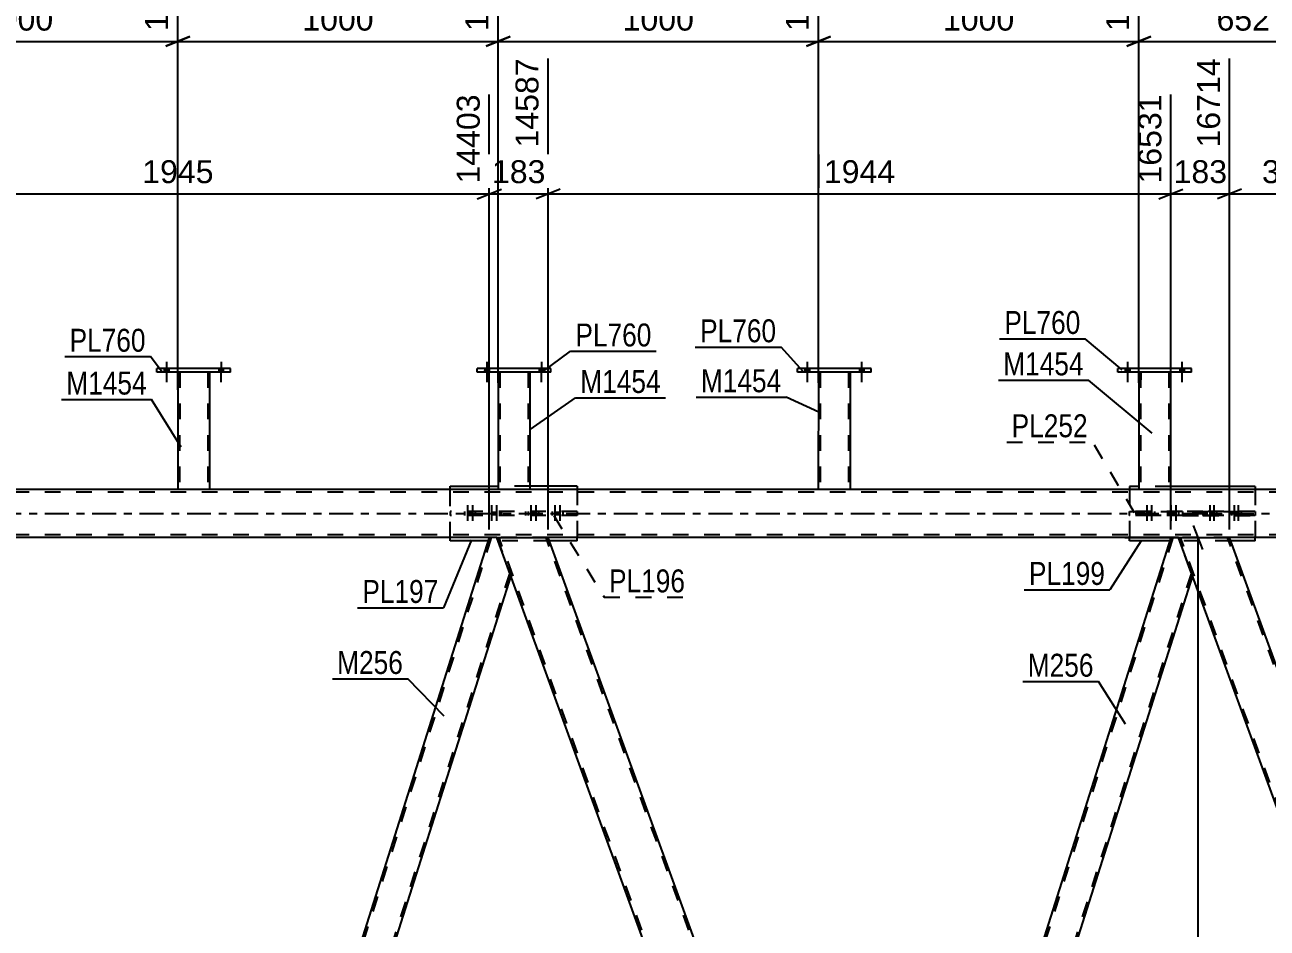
# Model space of a CAD drawing. Header units: millimetres. Extents: x -54 to 787, y -402 to 192.
# Drawn here: x 514.9 to 670, y -51.8 to 61 of the extents above; entities that cross this region are included whole.
import ezdxf

# ---------------------------------------------------------------- set-up
doc = ezdxf.new("R2010")
doc.units = ezdxf.units.MM
doc.linetypes.add('DXK_LINE_DOT2', pattern=[3.9198, 1.9599, -1.9599])
doc.linetypes.add('DXK_LINE_DOT3', pattern=[5.9187, 2.979, -0.9799, 0.9799, -0.9799])
doc.styles.add('Arial', font='ARIAL.TTF', dxfattribs={"height": 0.2})
doc.styles.add('Arial Narrow', font='ARIALN.TTF', dxfattribs={"height": 0.2})

# ---------------------------------------------------------------- blocks, each defined once
blk = doc.blocks.new('Part-122573057-3105 - 2998')
at = {"color": 2, "linetype": 'Continuous'}
for p, q in [((676.08, 3), (32.07, 3)), ((573.85, -3), (495.1, -3)), ((658.95, -3), (580.24, -3)), ((676.08, -3), (665.34, -3))]:
    blk.add_line(p, q, dxfattribs=at)
at = {"color": 7, "linetype": 'DXK_LINE_DOT2'}
for p, q in [((680.08, 2.68), (32.07, 2.68)), ((680.08, -2.68), (32.07, -2.68)), ((580.24, -3), (573.85, -3)), ((665.34, -3), (658.95, -3))]:
    blk.add_line(p, q, dxfattribs=at)
at = {"color": 7, "linetype": 'DXK_LINE_DOT3'}
blk.add_line((32.07, 0), (690.08, 0), dxfattribs=at)
blk = doc.blocks.new('Part-122573057-3594 - 2998')
at = {"color": 2, "linetype": 'Continuous'}
for p, q in [((651.39, 17.64), (651.39, 18.12)), ((660.59, 18.12), (651.39, 18.12)), ((660.59, 17.64), (651.39, 17.64)), ((660.59, 17.64), (660.59, 18.12))]:
    blk.add_line(p, q, dxfattribs=at)
blk = doc.blocks.new('Part-122573057-3213 - 2998')
at = {"color": 2, "linetype": 'Continuous'}
for p, q in [((534, 17.64), (533.99, 3)), ((537.99, 3), (538, 17.64))]:
    blk.add_line(p, q, dxfattribs=at)
at = {"color": 7, "linetype": 'DXK_LINE_DOT2'}
for p, q in [((538, 17.64), (534, 17.64)), ((534.24, 17.64), (534.23, 3)), ((537.76, 17.64), (537.75, 3)), ((537.99, 3), (533.99, 3)), ((537.99, 3), (537.99, 3)), ((537.99, 3), (537.99, 3))]:
    blk.add_line(p, q, dxfattribs=at)
blk = doc.blocks.new('Part-122573057-3233 - 2998')
at = {"color": 2, "linetype": 'Continuous'}
for p, q in [((652.83, 3.39), (652.83, 3)), ((653.99, 3.39), (652.83, 3.39)), ((668.54, 3.39), (657.99, 3.39)), ((668.54, 3.39), (668.54, 3)), ((652.83, -3.41), (652.83, -3)), ((668.54, -3.41), (668.54, -3)), ((657.88, -3.41), (652.83, -3.41)), ((668.54, -3.41), (665.49, -3.41))]:
    blk.add_line(p, q, dxfattribs=at)
at = {"color": 7, "linetype": 'DXK_LINE_DOT2'}
for p, q in [((657.99, 3.39), (653.99, 3.39)), ((652.83, 3), (652.83, -3)), ((668.54, 3), (668.54, -3)), ((665.49, -3.41), (657.88, -3.41))]:
    blk.add_line(p, q, dxfattribs=at)
blk = doc.blocks.new('Part-122573057-3247 - 2998')
at = {"color": 7, "linetype": 'DXK_LINE_DOT2'}
for p, q in [((583.87, 0.24), (568.01, 0.24)), ((568.01, 0.24), (568.01, -0.24)), ((574.42, 0.24), (574.42, -0.24)), ((577.46, -0.24), (577.46, 0.24)), ((583.87, 0.24), (583.87, -0.24)), ((583.87, -0.24), (568.01, -0.24))]:
    blk.add_line(p, q, dxfattribs=at)
blk = doc.blocks.new('Part-122573057-3252 - 2998')
at = {"color": 2, "linetype": 'Continuous'}
for p, q in [((568.01, 3), (568.01, 3.4)), ((568.01, 3.4), (573.99, 3.4)), ((583.87, 3.4), (577.99, 3.4)), ((583.87, 3.4), (583.87, 3)), ((568.01, -3.4), (568.01, -3)), ((583.87, -3.4), (583.87, -3)), ((572.77, -3.4), (568.01, -3.4)), ((583.87, -3.4), (580.38, -3.4))]:
    blk.add_line(p, q, dxfattribs=at)
at = {"color": 7, "linetype": 'DXK_LINE_DOT2'}
for p, q in [((577.99, 3.4), (573.99, 3.4)), ((568.01, -3), (568.01, 3)), ((583.87, 3), (583.87, -3)), ((580.38, -3.4), (572.77, -3.4))]:
    blk.add_line(p, q, dxfattribs=at)
blk = doc.blocks.new('Part-122573057-3257 - 2998')
at = {"color": 7, "linetype": 'DXK_LINE_DOT2'}
for p, q in [((652.83, 0.23), (668.54, 0.23)), ((659.47, 0.23), (652.83, 0.23)), ((652.83, 0.23), (652.83, 0.23)), ((652.83, -0.25), (652.83, 0.23)), ((662.01, 0.23), (659.47, 0.23)), ((659.47, 0.23), (659.47, -0.25)), ((668.54, 0.23), (662.01, 0.23)), ((662.01, 0.23), (662.01, -0.25)), ((668.54, 0.23), (668.54, 0.23)), ((668.54, 0.23), (668.54, -0.25)), ((668.54, -0.25), (652.83, -0.25)), ((659.47, -0.25), (652.83, -0.25)), ((659.47, -0.25), (662.01, -0.25)), ((662.01, -0.25), (668.54, -0.25))]:
    blk.add_line(p, q, dxfattribs=at)
blk = doc.blocks.new('Bolt-122573057-3622 - 2998')
at = {"color": 1, "linetype": 'DXK_LINE_DOT2'}
for p, q in [((662.49, 0.23), (662.49, -0.25)), ((662.85, 1.03), (662.85, -1.97)), ((662.99, 0.23), (662.99, -0.25)), ((663.21, 0.23), (663.21, -0.25)), ((663.35, 1.03), (663.35, -1.97)), ((663.71, 0.23), (663.71, -0.25)), ((665.56, 0.23), (665.56, -0.25)), ((665.92, 1.03), (665.92, -1.97)), ((666.06, 0.23), (666.06, -0.25)), ((666.28, 0.23), (666.28, -0.25)), ((666.42, 1.03), (666.42, -1.97)), ((666.78, 0.23), (666.78, -0.25))]:
    blk.add_line(p, q, dxfattribs=at)
blk = doc.blocks.new('Part-122573057-3402 - 2998')
at = {"color": 2, "linetype": 'Continuous'}
for p, q in [((532.03, -122), (488.72, -3)), ((488.72, -3), (495.1, -3)), ((538.42, -122), (495.1, -3)), ((538.38, -122), (532.03, -122)), ((538.42, -122), (538.38, -122))]:
    blk.add_line(p, q, dxfattribs=at)
at = {"color": 7, "linetype": 'DXK_LINE_DOT2'}
for p, q in [((532.29, -122), (488.97, -3)), ((538.16, -122), (494.85, -3))]:
    blk.add_line(p, q, dxfattribs=at)
blk = doc.blocks.new('Part-122573057-3599 - 2998')
at = {"color": 2, "linetype": 'Continuous'}
for p, q in [((653.99, 17.64), (653.98, 3)), ((657.98, 3), (657.99, 17.64))]:
    blk.add_line(p, q, dxfattribs=at)
at = {"color": 7, "linetype": 'DXK_LINE_DOT2'}
for p, q in [((657.99, 17.64), (653.99, 17.64)), ((654.23, 17.64), (654.22, 3)), ((657.75, 17.64), (657.74, 3)), ((657.98, 3), (653.98, 3)), ((657.98, 3), (657.98, 3)), ((657.98, 3), (657.98, 3))]:
    blk.add_line(p, q, dxfattribs=at)
blk = doc.blocks.new('Part-122573057-3492 - 2998')
at = {"color": 2, "linetype": 'Continuous'}
for p, q in [((658.01, -3), (621.81, -117.23)), ((660.69, -7.77), (660.42, -7.03)), ((660.69, -7.77), (624.5, -122))]:
    blk.add_line(p, q, dxfattribs=at)
at = {"color": 7, "linetype": 'DXK_LINE_DOT2'}
for p, q in [((658.26, -3), (621.95, -117.6)), ((658.95, -3), (658.01, -3)), ((660.42, -7.03), (658.95, -3)), ((660.56, -7.4), (624.25, -122)), ((623.55, -122), (621.81, -117.23)), ((624.5, -122), (623.55, -122))]:
    blk.add_line(p, q, dxfattribs=at)
blk = doc.blocks.new('Part-122573057-3497 - 2998')
at = {"color": 2, "linetype": 'Continuous'}
for p, q in [((572.9, -3), (536.68, -117.23)), ((575.59, -7.77), (539.36, -122))]:
    blk.add_line(p, q, dxfattribs=at)
at = {"color": 7, "linetype": 'DXK_LINE_DOT2'}
for p, q in [((573.15, -3), (536.81, -117.6)), ((573.85, -3), (572.9, -3)), ((573.85, -3), (575.59, -7.77)), ((575.45, -7.4), (539.11, -122)), ((538.42, -122), (536.68, -117.23)), ((539.36, -122), (538.42, -122))]:
    blk.add_line(p, q, dxfattribs=at)
blk = doc.blocks.new('Bolt-122573057-3619 - 2998')
at = {"linetype": 'Continuous'}
for points in [[(532.32, 17.64), (532.88, 17.64), (532.88, 18.12), (532.32, 18.12)], [(532.32, 17.64), (532.88, 17.64), (532.88, 18.12), (532.32, 18.12)], [(539.12, 17.64), (539.68, 17.64), (539.68, 18.12), (539.12, 18.12)], [(539.12, 17.64), (539.68, 17.64), (539.68, 18.12), (539.12, 18.12)]]:
    blk.add_hatch(color=1, dxfattribs=at).paths.add_polyline_path(points)
at = {"color": 1, "linetype": 'Continuous'}
for p, q in [((532.6, 18.92), (532.59, 16.4)), ((532.6, 18.92), (532.59, 16.4)), ((539.4, 18.92), (539.39, 16.4)), ((539.4, 18.92), (539.39, 16.4)), ((532.32, 18.12), (532.32, 17.64)), ((532.32, 18.12), (532.32, 17.64)), ((532.88, 18.12), (532.88, 17.64)), ((532.88, 18.12), (532.88, 17.64)), ((539.12, 18.12), (539.12, 17.64)), ((539.12, 18.12), (539.12, 17.64)), ((539.68, 18.12), (539.68, 17.64)), ((539.68, 18.12), (539.68, 17.64))]:
    blk.add_line(p, q, dxfattribs=at)
blk = doc.blocks.new('Part-122573057-3655 - 2998')
at = {"color": 2, "linetype": 'Continuous'}
for p, q in [((573.99, 17.64), (573.99, 3)), ((577.99, 3), (577.99, 17.64))]:
    blk.add_line(p, q, dxfattribs=at)
at = {"color": 7, "linetype": 'DXK_LINE_DOT2'}
for p, q in [((577.99, 17.64), (573.99, 17.64)), ((574.23, 17.64), (574.23, 3)), ((577.75, 17.64), (577.75, 3)), ((577.99, 3), (573.99, 3)), ((577.99, 3), (577.99, 3)), ((577.99, 3), (577.99, 3))]:
    blk.add_line(p, q, dxfattribs=at)
blk = doc.blocks.new('Part-122573057-3527 - 2998')
at = {"color": 2, "linetype": 'Continuous'}
for p, q in [((702.3, -122), (658.95, -3)), ((658.95, -3), (665.34, -3)), ((708.68, -122), (665.34, -3)), ((708.64, -122), (702.3, -122)), ((708.68, -122), (708.64, -122))]:
    blk.add_line(p, q, dxfattribs=at)
at = {"color": 7, "linetype": 'DXK_LINE_DOT2'}
for p, q in [((702.55, -122), (659.21, -3)), ((708.43, -122), (665.08, -3))]:
    blk.add_line(p, q, dxfattribs=at)
blk = doc.blocks.new('Part-122573057-3552 - 2998')
at = {"color": 2, "linetype": 'Continuous'}
for p, q in [((617.16, -122), (573.85, -3)), ((573.85, -3), (580.24, -3)), ((623.55, -122), (580.24, -3)), ((623.51, -122), (617.16, -122)), ((623.55, -122), (623.51, -122))]:
    blk.add_line(p, q, dxfattribs=at)
at = {"color": 7, "linetype": 'DXK_LINE_DOT2'}
for p, q in [((617.42, -122), (574.11, -3)), ((623.29, -122), (579.98, -3))]:
    blk.add_line(p, q, dxfattribs=at)
blk = doc.blocks.new('Bolt-122573057-3584 - 2998')
at = {"color": 1, "linetype": 'DXK_LINE_DOT2'}
for p, q in [((569.82, 0.24), (569.82, -0.24)), ((570.18, 1.04), (570.18, -1.96)), ((570.42, 0.24), (570.42, -0.24)), ((570.54, 0.24), (570.54, -0.24)), ((570.78, 1.04), (570.78, -1.96)), ((571.14, 0.24), (571.14, -0.24)), ((572.83, 0.24), (572.83, -0.24)), ((573.19, 1.04), (573.19, -1.96)), ((573.44, 0.24), (573.44, -0.24)), ((573.55, 0.24), (573.55, -0.24)), ((573.8, 1.04), (573.8, -1.96)), ((574.16, 0.24), (574.16, -0.24))]:
    blk.add_line(p, q, dxfattribs=at)
blk = doc.blocks.new('Bolt-122573057-3585 - 2998')
at = {"linetype": 'Continuous'}
for points in [[(572.31, 17.64), (572.87, 17.64), (572.88, 18.12), (572.32, 18.12)], [(572.31, 17.64), (572.87, 17.64), (572.88, 18.12), (572.32, 18.12)], [(579.11, 17.64), (579.67, 17.64), (579.68, 18.12), (579.12, 18.12)], [(579.11, 17.64), (579.67, 17.64), (579.68, 18.12), (579.12, 18.12)]]:
    blk.add_hatch(color=1, dxfattribs=at).paths.add_polyline_path(points)
at = {"color": 1, "linetype": 'Continuous'}
for p, q in [((572.6, 18.92), (572.59, 16.4)), ((572.6, 18.92), (572.59, 16.4)), ((579.4, 18.92), (579.39, 16.4)), ((579.4, 18.92), (579.39, 16.4)), ((572.32, 18.12), (572.31, 17.64)), ((572.32, 18.12), (572.31, 17.64)), ((572.88, 18.12), (572.87, 17.64)), ((572.88, 18.12), (572.87, 17.64)), ((579.12, 18.12), (579.11, 17.64)), ((579.12, 18.12), (579.11, 17.64)), ((579.68, 18.12), (579.67, 17.64)), ((579.68, 18.12), (579.67, 17.64))]:
    blk.add_line(p, q, dxfattribs=at)
blk = doc.blocks.new('Bolt-122573057-3586 - 2998')
at = {"color": 1, "linetype": 'DXK_LINE_DOT2'}
for p, q in [((577.73, 0.24), (577.73, -0.24)), ((578.09, 1.04), (578.09, -1.96)), ((578.33, 0.24), (578.33, -0.24)), ((578.45, 0.24), (578.45, -0.24)), ((578.69, 1.04), (578.69, -1.96)), ((579.05, 0.24), (579.05, -0.24)), ((580.74, 0.24), (580.74, -0.24)), ((581.1, 1.04), (581.1, -1.96)), ((581.34, 0.24), (581.34, -0.24)), ((581.46, 0.24), (581.46, -0.24)), ((581.7, 1.04), (581.7, -1.96)), ((582.06, 0.24), (582.06, -0.24))]:
    blk.add_line(p, q, dxfattribs=at)
blk = doc.blocks.new('Bolt-122573057-3587 - 2998')
at = {"linetype": 'Continuous'}
for points in [[(612.31, 17.64), (612.87, 17.64), (612.87, 18.12), (612.31, 18.12)], [(612.31, 17.64), (612.87, 17.64), (612.87, 18.12), (612.31, 18.12)], [(619.11, 17.64), (619.67, 17.64), (619.67, 18.12), (619.11, 18.12)], [(619.11, 17.64), (619.67, 17.64), (619.67, 18.12), (619.11, 18.12)]]:
    blk.add_hatch(color=1, dxfattribs=at).paths.add_polyline_path(points)
at = {"color": 1, "linetype": 'Continuous'}
for p, q in [((612.59, 18.92), (612.59, 16.4)), ((612.59, 18.92), (612.59, 16.4)), ((619.39, 18.92), (619.39, 16.4)), ((619.39, 18.92), (619.39, 16.4)), ((612.31, 18.12), (612.31, 17.64)), ((612.31, 18.12), (612.31, 17.64)), ((612.87, 18.12), (612.87, 17.64)), ((612.87, 18.12), (612.87, 17.64)), ((619.11, 18.12), (619.11, 17.64)), ((619.11, 18.12), (619.11, 17.64)), ((619.67, 18.12), (619.67, 17.64)), ((619.67, 18.12), (619.67, 17.64))]:
    blk.add_line(p, q, dxfattribs=at)
blk = doc.blocks.new('Bolt-122573057-3589 - 2998')
at = {"linetype": 'Continuous'}
for points in [[(652.31, 17.64), (652.87, 17.64), (652.87, 18.12), (652.31, 18.12)], [(652.31, 17.64), (652.87, 17.64), (652.87, 18.12), (652.31, 18.12)], [(659.11, 17.64), (659.67, 17.64), (659.67, 18.12), (659.11, 18.12)], [(659.11, 17.64), (659.67, 17.64), (659.67, 18.12), (659.11, 18.12)]]:
    blk.add_hatch(color=1, dxfattribs=at).paths.add_polyline_path(points)
at = {"color": 1, "linetype": 'Continuous'}
for p, q in [((652.59, 18.92), (652.59, 16.4)), ((652.59, 18.92), (652.59, 16.4)), ((659.39, 18.92), (659.39, 16.4)), ((659.39, 18.92), (659.39, 16.4)), ((652.31, 18.12), (652.31, 17.64)), ((652.31, 18.12), (652.31, 17.64)), ((652.87, 18.12), (652.87, 17.64)), ((652.87, 18.12), (652.87, 17.64)), ((659.11, 18.12), (659.11, 17.64)), ((659.11, 18.12), (659.11, 17.64)), ((659.67, 18.12), (659.67, 17.64)), ((659.67, 18.12), (659.67, 17.64))]:
    blk.add_line(p, q, dxfattribs=at)
blk = doc.blocks.new('Part-122573057-3604 - 2998')
at = {"color": 2, "linetype": 'Continuous'}
for p, q in [((611.39, 17.64), (611.39, 18.12)), ((620.59, 18.12), (611.39, 18.12)), ((620.59, 17.64), (611.39, 17.64)), ((620.59, 17.64), (620.59, 18.12))]:
    blk.add_line(p, q, dxfattribs=at)
blk = doc.blocks.new('Part-122573057-3609 - 2998')
at = {"color": 2, "linetype": 'Continuous'}
for p, q in [((613.99, 17.64), (613.98, 3)), ((617.98, 3), (617.99, 17.64))]:
    blk.add_line(p, q, dxfattribs=at)
at = {"color": 7, "linetype": 'DXK_LINE_DOT2'}
for p, q in [((617.99, 17.64), (613.99, 17.64)), ((614.23, 17.64), (614.22, 3)), ((617.75, 17.64), (617.74, 3)), ((617.98, 3), (613.98, 3)), ((617.98, 3), (617.98, 3)), ((617.98, 3), (617.98, 3))]:
    blk.add_line(p, q, dxfattribs=at)
blk = doc.blocks.new('Part-122573057-3614 - 2998')
at = {"color": 2, "linetype": 'Continuous'}
for p, q in [((571.39, 17.64), (571.4, 18.12)), ((580.59, 17.64), (571.39, 17.64)), ((580.6, 18.12), (571.4, 18.12)), ((580.59, 17.64), (580.6, 18.12))]:
    blk.add_line(p, q, dxfattribs=at)
blk = doc.blocks.new('Bolt-122573057-3621 - 2998')
at = {"color": 1, "linetype": 'DXK_LINE_DOT2'}
for p, q in [((654.63, 0.23), (654.63, -0.25)), ((654.99, 1.03), (654.99, -2.17)), ((655.23, 0.23), (655.23, -0.25)), ((655.35, 0.23), (655.35, -0.25)), ((655.59, 1.03), (655.59, -2.17)), ((655.95, 0.23), (655.95, -0.25)), ((657.65, 0.23), (657.65, -0.25)), ((658.01, 1.03), (658.01, -2.17)), ((658.25, 0.23), (658.25, -0.25)), ((658.37, 0.23), (658.37, -0.25)), ((658.61, 1.03), (658.61, -2.17)), ((658.97, 0.23), (658.97, -0.25))]:
    blk.add_line(p, q, dxfattribs=at)
blk = doc.blocks.new('Part-122573057-3660 - 2998')
at = {"color": 2, "linetype": 'Continuous'}
for p, q in [((531.4, 17.64), (531.4, 18.12)), ((540.6, 18.12), (531.4, 18.12)), ((540.6, 17.64), (531.4, 17.64)), ((540.6, 17.64), (540.6, 18.12))]:
    blk.add_line(p, q, dxfattribs=at)
blk = doc.blocks.new('StraightDimension-122573057-4681 - 2998')
at = {"color": 7, "linetype": 'Continuous'}
for p, q in [((495.1, -2), (495.1, 56.82)), ((572.9, -2), (572.9, 52.32)), ((496.6, 40.5), (493.6, 39.3)), ((571.4, 39.3), (574.4, 40.5)), ((495.1, 39.9), (572.9, 39.9))]:
    blk.add_line(p, q, dxfattribs=at)
at = {"color": 0, "linetype": 'Continuous'}
blk.add_wipeout([(572.3, 52.92), (568.1, 52.92), (568.1, 40.6), (572.3, 40.6)], dxfattribs=at)
at = {"color": 0}
blk.add_wipeout([(539.05, 40.65), (539.05, 44.85), (528.96, 44.85), (528.96, 40.65)], dxfattribs=at)
at = {"color": 3, "linetype": 'Continuous', "style": 'Arial'}
blk.add_text('14403', height=2.865, rotation=90.0002, dxfattribs=at).set_placement((571.7, 41.2))
at = {"color": 3, "style": 'Arial'}
blk.add_text('1945', height=2.865, dxfattribs=at).set_placement((529.56, 41.25))
blk = doc.blocks.new('StraightDimension-122573057-4449 - 2998')
at = {"color": 7, "linetype": 'Continuous'}
for p, q in [((665.34, -2), (665.34, 56.82)), ((658.01, -2), (658.01, 52.32)), ((656.51, 39.3), (659.51, 40.5)), ((666.84, 40.5), (663.84, 39.3)), ((658.01, 39.9), (665.34, 39.9))]:
    blk.add_line(p, q, dxfattribs=at)
at = {"color": 0}
blk.add_wipeout([(665.61, 40.65), (665.61, 44.85), (657.74, 44.85), (657.74, 40.65)], dxfattribs=at)
at = {"color": 3, "style": 'Arial'}
blk.add_text('183', height=2.865, dxfattribs=at).set_placement((658.34, 41.25))
at = {"color": 0, "linetype": 'Continuous'}
blk.add_wipeout([(664.74, 57.42), (660.54, 57.42), (660.54, 45.1), (664.74, 45.1)], dxfattribs=at)
at = {"color": 3, "linetype": 'Continuous', "style": 'Arial'}
blk.add_text('16714', height=2.865, rotation=90.0002, dxfattribs=at).set_placement((664.14, 45.7))
blk = doc.blocks.new('StraightDimension-122573057-8303 - 2998')
at = {"color": 7, "linetype": 'Continuous'}
for p, q in [((493.99, 15.44), (493.99, 71.37)), ((533.99, 15.44), (533.99, 71.37)), ((495.49, 59.55), (492.49, 58.35)), ((493.99, 58.95), (533.99, 58.95)), ((532.49, 58.35), (535.49, 59.55))]:
    blk.add_line(p, q, dxfattribs=at)
at = {"color": 0, "linetype": 'Continuous'}
blk.add_wipeout([(533.39, 71.97), (529.19, 71.97), (529.19, 59.65), (533.39, 59.65)], dxfattribs=at)
at = {"color": 0}
blk.add_wipeout([(519.04, 59.7), (519.04, 63.9), (508.94, 63.9), (508.94, 59.7)], dxfattribs=at)
at = {"color": 3, "linetype": 'Continuous', "style": 'Arial'}
blk.add_text('13430', height=2.865, rotation=90.0002, dxfattribs=at).set_placement((532.79, 60.25))
at = {"color": 3, "style": 'Arial'}
blk.add_text('1000', height=2.865, dxfattribs=at).set_placement((509.54, 60.3))
blk = doc.blocks.new('StraightDimension-122573057-4719 - 2998')
at = {"color": 7, "linetype": 'Continuous'}
for p, q in [((580.24, -2), (580.24, 56.82)), ((658.01, -2), (658.01, 52.32)), ((581.74, 40.5), (578.74, 39.3)), ((656.51, 39.3), (659.51, 40.5)), ((580.24, 39.9), (658.01, 39.9))]:
    blk.add_line(p, q, dxfattribs=at)
at = {"color": 0, "linetype": 'Continuous'}
blk.add_wipeout([(657.41, 52.92), (653.21, 52.92), (653.21, 40.6), (657.41, 40.6)], dxfattribs=at)
at = {"color": 0}
blk.add_wipeout([(624.17, 40.65), (624.17, 44.85), (614.07, 44.85), (614.07, 40.65)], dxfattribs=at)
at = {"color": 3, "linetype": 'Continuous', "style": 'Arial'}
blk.add_text('16531', height=2.865, rotation=90.0002, dxfattribs=at).set_placement((656.81, 41.2))
at = {"color": 3, "style": 'Arial'}
blk.add_text('1944', height=2.865, dxfattribs=at).set_placement((614.67, 41.25))
blk = doc.blocks.new('StraightDimension-122573057-4427 - 2998')
at = {"color": 7, "linetype": 'Continuous'}
for p, q in [((662.01, -4.5), (660.81, -1.5)), ((652.26, -3), (663.81, -3)), ((661.41, -122), (661.41, -3)), ((660.81, -120.5), (662.01, -123.5)), ((652.26, -122), (663.81, -122))]:
    blk.add_line(p, q, dxfattribs=at)
at = {"color": 0}
blk.add_wipeout([(660.66, -57.45), (656.46, -57.45), (656.46, -67.55), (660.66, -67.55)], dxfattribs=at)
at = {"color": 3, "style": 'Arial'}
blk.add_text('2975', height=2.865, rotation=90.0002, dxfattribs=at).set_placement((660.06, -66.95))
blk = doc.blocks.new('StraightDimension-122573057-4469 - 2998')
at = {"color": 7, "linetype": 'Continuous'}
for p, q in [((665.34, -2), (665.34, 56.82)), ((680.08, 4), (680.08, 56.82)), ((666.84, 40.5), (663.84, 39.3)), ((678.58, 39.3), (681.58, 40.5)), ((665.34, 39.9), (680.08, 39.9))]:
    blk.add_line(p, q, dxfattribs=at)
at = {"color": 0}
blk.add_wipeout([(676.65, 40.65), (676.65, 44.85), (668.78, 44.85), (668.78, 40.65)], dxfattribs=at)
at = {"color": 3, "style": 'Arial'}
blk.add_text('369', height=2.865, dxfattribs=at).set_placement((669.38, 41.25))
at = {"color": 0, "linetype": 'Continuous'}
blk.add_wipeout([(679.48, 57.42), (675.28, 57.42), (675.28, 45.1), (679.48, 45.1)], dxfattribs=at)
at = {"color": 3, "linetype": 'Continuous', "style": 'Arial'}
blk.add_text('17083', height=2.865, rotation=90.0002, dxfattribs=at).set_placement((678.88, 45.7))
blk = doc.blocks.new('StraightDimension-122573057-4700 - 2998')
at = {"color": 7, "linetype": 'Continuous'}
for p, q in [((580.24, -2), (580.24, 56.82)), ((572.9, -2), (572.9, 52.32)), ((571.4, 39.3), (574.4, 40.5)), ((581.74, 40.5), (578.74, 39.3)), ((572.9, 39.9), (580.24, 39.9))]:
    blk.add_line(p, q, dxfattribs=at)
at = {"color": 0}
blk.add_wipeout([(580.51, 40.65), (580.51, 44.85), (572.63, 44.85), (572.63, 40.65)], dxfattribs=at)
at = {"color": 3, "style": 'Arial'}
blk.add_text('183', height=2.865, dxfattribs=at).set_placement((573.23, 41.25))
at = {"color": 0, "linetype": 'Continuous'}
blk.add_wipeout([(579.64, 57.42), (575.44, 57.42), (575.44, 45.1), (579.64, 45.1)], dxfattribs=at)
at = {"color": 3, "linetype": 'Continuous', "style": 'Arial'}
blk.add_text('14587', height=2.865, rotation=90.0002, dxfattribs=at).set_placement((579.04, 45.7))
blk = doc.blocks.new('StraightDimension-122573057-8299 - 2998')
at = {"color": 7, "linetype": 'Continuous'}
for p, q in [((653.99, 16.33), (653.99, 71.37)), ((680.08, 4), (680.08, 71.37)), ((655.49, 59.55), (652.49, 58.35)), ((653.99, 58.95), (680.08, 58.95)), ((678.58, 58.35), (681.58, 59.55))]:
    blk.add_line(p, q, dxfattribs=at)
at = {"color": 0, "linetype": 'Continuous'}
blk.add_wipeout([(679.48, 71.97), (675.28, 71.97), (675.28, 59.65), (679.48, 59.65)], dxfattribs=at)
at = {"color": 0}
blk.add_wipeout([(670.97, 59.7), (670.97, 63.9), (663.1, 63.9), (663.1, 59.7)], dxfattribs=at)
at = {"color": 3, "linetype": 'Continuous', "style": 'Arial'}
blk.add_text('17083', height=2.865, rotation=90.0002, dxfattribs=at).set_placement((678.88, 60.25))
at = {"color": 3, "style": 'Arial'}
blk.add_text('652', height=2.865, dxfattribs=at).set_placement((663.7, 60.3))
blk = doc.blocks.new('StraightDimension-122573057-8300 - 2998')
at = {"color": 7, "linetype": 'Continuous'}
for p, q in [((613.99, 16.33), (613.99, 71.37)), ((653.99, 16.33), (653.99, 71.37)), ((615.49, 59.55), (612.49, 58.35)), ((613.99, 58.95), (653.99, 58.95)), ((652.49, 58.35), (655.49, 59.55))]:
    blk.add_line(p, q, dxfattribs=at)
at = {"color": 0, "linetype": 'Continuous'}
blk.add_wipeout([(653.39, 71.97), (649.19, 71.97), (649.19, 59.65), (653.39, 59.65)], dxfattribs=at)
at = {"color": 0}
blk.add_wipeout([(639.04, 59.7), (639.04, 63.9), (628.94, 63.9), (628.94, 59.7)], dxfattribs=at)
at = {"color": 3, "linetype": 'Continuous', "style": 'Arial'}
blk.add_text('16430', height=2.865, rotation=90.0002, dxfattribs=at).set_placement((652.79, 60.25))
at = {"color": 3, "style": 'Arial'}
blk.add_text('1000', height=2.865, dxfattribs=at).set_placement((629.54, 60.3))
blk = doc.blocks.new('StraightDimension-122573057-8301 - 2998')
at = {"color": 7, "linetype": 'Continuous'}
for p, q in [((573.99, 16.33), (573.99, 71.37)), ((613.99, 16.33), (613.99, 71.37)), ((575.49, 59.55), (572.49, 58.35)), ((573.99, 58.95), (613.99, 58.95)), ((612.49, 58.35), (615.49, 59.55))]:
    blk.add_line(p, q, dxfattribs=at)
at = {"color": 0, "linetype": 'Continuous'}
blk.add_wipeout([(613.39, 71.97), (609.19, 71.97), (609.19, 59.65), (613.39, 59.65)], dxfattribs=at)
at = {"color": 0}
blk.add_wipeout([(599.04, 59.7), (599.04, 63.9), (588.94, 63.9), (588.94, 59.7)], dxfattribs=at)
at = {"color": 3, "linetype": 'Continuous', "style": 'Arial'}
blk.add_text('15430', height=2.865, rotation=90.0002, dxfattribs=at).set_placement((612.79, 60.25))
at = {"color": 3, "style": 'Arial'}
blk.add_text('1000', height=2.865, dxfattribs=at).set_placement((589.54, 60.3))
blk = doc.blocks.new('StraightDimension-122573057-8302 - 2998')
at = {"color": 7, "linetype": 'Continuous'}
for p, q in [((533.99, 15.44), (533.99, 71.37)), ((573.99, 16.33), (573.99, 71.37)), ((535.49, 59.55), (532.49, 58.35)), ((533.99, 58.95), (573.99, 58.95)), ((572.49, 58.35), (575.49, 59.55))]:
    blk.add_line(p, q, dxfattribs=at)
at = {"color": 0, "linetype": 'Continuous'}
blk.add_wipeout([(573.39, 71.97), (569.19, 71.97), (569.19, 59.65), (573.39, 59.65)], dxfattribs=at)
at = {"color": 0}
blk.add_wipeout([(559.04, 59.7), (559.04, 63.9), (548.95, 63.9), (548.95, 59.7)], dxfattribs=at)
at = {"color": 3, "linetype": 'Continuous', "style": 'Arial'}
blk.add_text('14430', height=2.865, rotation=90.0002, dxfattribs=at).set_placement((572.79, 60.25))
at = {"color": 3, "style": 'Arial'}
blk.add_text('1000', height=2.865, dxfattribs=at).set_placement((549.55, 60.3))
blk = doc.blocks.new('Mark-122573057-3610 - 2998')
at = {"color": 0}
blk.add_wipeout([(593.15, 20.86), (593.15, 23.86), (583.65, 23.86), (583.65, 20.86)], dxfattribs=at)
blk.add_wipeout([(593.15, 20.86), (593.15, 23.86), (583.65, 23.86), (583.65, 20.86)], dxfattribs=at)
at = {"color": 30, "linetype": 'Continuous'}
for p, q in [((579.51, 17.64), (583.05, 20.26)), ((583.05, 20.26), (593.75, 20.26))]:
    blk.add_line(p, q, dxfattribs=at)
at = {"color": 3, "style": 'Arial Narrow'}
blk.add_text('PL760', height=2.863, dxfattribs=at).set_placement((583.65, 20.86))
blk = doc.blocks.new('Mark-122573057-3209 - 2998')
at = {"color": 0}
blk.add_wipeout([(530.13, 14.85), (530.13, 17.85), (520.08, 17.85), (520.08, 14.85)], dxfattribs=at)
blk.add_wipeout([(530.13, 14.85), (530.13, 17.85), (520.08, 17.85), (520.08, 14.85)], dxfattribs=at)
at = {"color": 30, "linetype": 'Continuous'}
for p in [(519.48, 14.25), (534.41, 8.29)]:
    blk.add_line(p, (530.73, 14.25), dxfattribs=at)
at = {"color": 3, "style": 'Arial Narrow'}
blk.add_text('M1454', height=2.863, dxfattribs=at).set_placement((520.08, 14.85))
blk = doc.blocks.new('Mark-122573057-3229 - 2998')
at = {"color": 0}
blk.add_wipeout([(649.78, -8.92), (649.78, -5.92), (640.28, -5.92), (640.28, -8.92)], dxfattribs=at)
blk.add_wipeout([(649.78, -8.92), (649.78, -5.92), (640.28, -5.92), (640.28, -8.92)], dxfattribs=at)
at = {"color": 30, "linetype": 'Continuous'}
for p in [(654.28, -3.41), (639.68, -9.52)]:
    blk.add_line(p, (650.38, -9.52), dxfattribs=at)
at = {"color": 3, "style": 'Arial Narrow'}
blk.add_text('PL199', height=2.863, dxfattribs=at).set_placement((640.28, -8.92))
blk = doc.blocks.new('Mark-122573057-3243 - 2998')
at = {"color": 0}
blk.add_wipeout([(597.35, -9.85), (597.35, -6.85), (587.85, -6.85), (587.85, -9.85)], dxfattribs=at)
blk.add_wipeout([(597.35, -9.85), (597.35, -6.85), (587.85, -6.85), (587.85, -9.85)], dxfattribs=at)
at = {"color": 30, "linetype": 'DXK_LINE_DOT2'}
for p, q in [((580.94, -0.24), (587.25, -10.45)), ((587.25, -10.45), (597.95, -10.45))]:
    blk.add_line(p, q, dxfattribs=at)
at = {"color": 3, "style": 'Arial Narrow'}
blk.add_text('PL196', height=2.863, dxfattribs=at).set_placement((587.85, -9.85))
blk = doc.blocks.new('Mark-122573057-3248 - 2998')
at = {"color": 0}
blk.add_wipeout([(566.56, -11.17), (566.56, -8.17), (557.05, -8.17), (557.05, -11.17)], dxfattribs=at)
blk.add_wipeout([(566.56, -11.17), (566.56, -8.17), (557.05, -8.17), (557.05, -11.17)], dxfattribs=at)
at = {"color": 30, "linetype": 'Continuous'}
for p in [(570.68, -3.28), (556.45, -11.77)]:
    blk.add_line(p, (567.16, -11.77), dxfattribs=at)
at = {"color": 3, "style": 'Arial Narrow'}
blk.add_text('PL197', height=2.863, dxfattribs=at).set_placement((557.05, -11.17))
blk = doc.blocks.new('Mark-122573057-3253 - 2998')
at = {"color": 0}
blk.add_wipeout([(647.63, 9.52), (647.63, 12.52), (638.12, 12.52), (638.12, 9.52)], dxfattribs=at)
blk.add_wipeout([(647.63, 9.52), (647.63, 12.52), (638.12, 12.52), (638.12, 9.52)], dxfattribs=at)
at = {"color": 30, "linetype": 'DXK_LINE_DOT2'}
for p in [(637.52, 8.92), (653.45, 0.09)]:
    blk.add_line(p, (648.23, 8.92), dxfattribs=at)
at = {"color": 3, "style": 'Arial Narrow'}
blk.add_text('PL252', height=2.863, dxfattribs=at).set_placement((638.12, 9.52))
blk = doc.blocks.new('Mark-122573057-3605 - 2998')
at = {"color": 0}
blk.add_wipeout([(609.37, 15.14), (609.37, 18.14), (599.32, 18.14), (599.32, 15.14)], dxfattribs=at)
blk.add_wipeout([(609.37, 15.14), (609.37, 18.14), (599.32, 18.14), (599.32, 15.14)], dxfattribs=at)
at = {"color": 30, "linetype": 'Continuous'}
for p in [(598.72, 14.54), (614.06, 12.66)]:
    blk.add_line(p, (609.97, 14.54), dxfattribs=at)
at = {"color": 3, "style": 'Arial Narrow'}
blk.add_text('M1454', height=2.863, dxfattribs=at).set_placement((599.32, 15.14))
blk = doc.blocks.new('Mark-122573057-3488 - 2998')
at = {"color": 0}
blk.add_wipeout([(648.36, -20.38), (648.36, -17.38), (640.13, -17.38), (640.13, -20.38)], dxfattribs=at)
blk.add_wipeout([(648.36, -20.38), (648.36, -17.38), (640.13, -17.38), (640.13, -20.38)], dxfattribs=at)
at = {"color": 30, "linetype": 'Continuous'}
for p in [(639.53, -20.98), (652.34, -26.29)]:
    blk.add_line(p, (648.96, -20.98), dxfattribs=at)
at = {"color": 3, "style": 'Arial Narrow'}
blk.add_text('M256', height=2.863, dxfattribs=at).set_placement((640.13, -20.38))
blk = doc.blocks.new('Mark-122573057-3493 - 2998')
at = {"color": 0}
blk.add_wipeout([(562.12, -20.04), (562.12, -17.04), (553.9, -17.04), (553.9, -20.04)], dxfattribs=at)
blk.add_wipeout([(562.12, -20.04), (562.12, -17.04), (553.9, -17.04), (553.9, -20.04)], dxfattribs=at)
at = {"color": 30, "linetype": 'Continuous'}
for p in [(553.3, -20.64), (567.26, -25.29)]:
    blk.add_line(p, (562.72, -20.64), dxfattribs=at)
at = {"color": 3, "style": 'Arial Narrow'}
blk.add_text('M256', height=2.863, dxfattribs=at).set_placement((553.9, -20.04))
blk = doc.blocks.new('Mark-122573057-3590 - 2998')
at = {"color": 0}
blk.add_wipeout([(646.71, 22.42), (646.71, 25.42), (637.21, 25.42), (637.21, 22.42)], dxfattribs=at)
blk.add_wipeout([(646.71, 22.42), (646.71, 25.42), (637.21, 25.42), (637.21, 22.42)], dxfattribs=at)
at = {"color": 30, "linetype": 'Continuous'}
for p in [(636.61, 21.82), (651.91, 17.92)]:
    blk.add_line(p, (647.31, 21.82), dxfattribs=at)
at = {"color": 3, "style": 'Arial Narrow'}
blk.add_text('PL760', height=2.863, dxfattribs=at).set_placement((637.21, 22.42))
blk = doc.blocks.new('Mark-122573057-3595 - 2998')
at = {"color": 0}
blk.add_wipeout([(647.12, 17.25), (647.12, 20.25), (637.07, 20.25), (637.07, 17.25)], dxfattribs=at)
blk.add_wipeout([(647.12, 17.25), (647.12, 20.25), (637.07, 20.25), (637.07, 17.25)], dxfattribs=at)
at = {"color": 30, "linetype": 'Continuous'}
for p in [(636.47, 16.65), (655.68, 10.02)]:
    blk.add_line(p, (647.72, 16.65), dxfattribs=at)
at = {"color": 3, "style": 'Arial Narrow'}
blk.add_text('M1454', height=2.863, dxfattribs=at).set_placement((637.07, 17.25))
blk = doc.blocks.new('Mark-122573057-3600 - 2998')
at = {"color": 0}
blk.add_wipeout([(608.73, 21.38), (608.73, 24.38), (599.22, 24.38), (599.22, 21.38)], dxfattribs=at)
blk.add_wipeout([(608.73, 21.38), (608.73, 24.38), (599.22, 24.38), (599.22, 21.38)], dxfattribs=at)
at = {"color": 30, "linetype": 'Continuous'}
for p in [(598.62, 20.78), (612.08, 17.71)]:
    blk.add_line(p, (609.33, 20.78), dxfattribs=at)
at = {"color": 3, "style": 'Arial Narrow'}
blk.add_text('PL760', height=2.863, dxfattribs=at).set_placement((599.22, 21.38))
blk = doc.blocks.new('Mark-122573057-3651 - 2998')
at = {"color": 0}
blk.add_wipeout([(594.31, 15.05), (594.31, 18.05), (584.26, 18.05), (584.26, 15.05)], dxfattribs=at)
blk.add_wipeout([(594.31, 15.05), (594.31, 18.05), (584.26, 18.05), (584.26, 15.05)], dxfattribs=at)
at = {"color": 30, "linetype": 'Continuous'}
for p, q in [((577.99, 10.47), (583.66, 14.45)), ((583.66, 14.45), (594.91, 14.45))]:
    blk.add_line(p, q, dxfattribs=at)
at = {"color": 3, "style": 'Arial Narrow'}
blk.add_text('M1454', height=2.863, dxfattribs=at).set_placement((584.26, 15.05))
blk = doc.blocks.new('Mark-122573057-3656 - 2998')
at = {"color": 0}
blk.add_wipeout([(529.99, 20.2), (529.99, 23.2), (520.49, 23.2), (520.49, 20.2)], dxfattribs=at)
blk.add_wipeout([(529.99, 20.2), (529.99, 23.2), (520.49, 23.2), (520.49, 20.2)], dxfattribs=at)
at = {"color": 30, "linetype": 'Continuous'}
for p in [(519.89, 19.6), (532.03, 17.64)]:
    blk.add_line(p, (530.59, 19.6), dxfattribs=at)
at = {"color": 3, "style": 'Arial Narrow'}
blk.add_text('PL760', height=2.863, dxfattribs=at).set_placement((520.49, 20.2))

msp = doc.modelspace()

# ---------------------------------------------------------------- block references
for name in ['Bolt-122573057-3619 - 2998', 'Bolt-122573057-3585 - 2998', 'Bolt-122573057-3587 - 2998', 'Bolt-122573057-3589 - 2998', 'Part-122573057-3660 - 2998', 'Part-122573057-3213 - 2998', 'Part-122573057-3614 - 2998', 'Part-122573057-3655 - 2998', 'Part-122573057-3604 - 2998', 'Part-122573057-3609 - 2998', 'Part-122573057-3594 - 2998', 'Part-122573057-3599 - 2998', 'Part-122573057-3252 - 2998', 'Part-122573057-3233 - 2998', 'Part-122573057-3105 - 2998', 'Part-122573057-3247 - 2998', 'Bolt-122573057-3584 - 2998', 'Bolt-122573057-3586 - 2998', 'Part-122573057-3257 - 2998', 'Bolt-122573057-3621 - 2998', 'Bolt-122573057-3622 - 2998', 'Part-122573057-3402 - 2998', 'Part-122573057-3497 - 2998', 'Part-122573057-3552 - 2998', 'Part-122573057-3492 - 2998', 'Part-122573057-3527 - 2998']:
    msp.add_blockref(name, (0, 0))

# ---------------------------------------------------------------- next in the draw order: block references
for name in ['StraightDimension-122573057-4449 - 2998', 'StraightDimension-122573057-4681 - 2998', 'Mark-122573057-3248 - 2998', 'Mark-122573057-3493 - 2998']:
    msp.add_blockref(name, (0, 0))

# ---------------------------------------------------------------- next in the draw order: block references
for name in ['StraightDimension-122573057-8303 - 2998', 'StraightDimension-122573057-4719 - 2998']:
    msp.add_blockref(name, (0, 0))

# ---------------------------------------------------------------- next in the draw order: block references
for name in ['StraightDimension-122573057-4700 - 2998', 'StraightDimension-122573057-4427 - 2998']:
    msp.add_blockref(name, (0, 0))

# ---------------------------------------------------------------- next in the draw order: block references
for name in ['StraightDimension-122573057-4469 - 2998', 'Mark-122573057-3243 - 2998', 'Mark-122573057-3229 - 2998', 'Mark-122573057-3488 - 2998']:
    msp.add_blockref(name, (0, 0))

# ---------------------------------------------------------------- next in the draw order: block references
msp.add_blockref('StraightDimension-122573057-8299 - 2998', (0, 0))

# ---------------------------------------------------------------- next in the draw order: block references
for name in ['StraightDimension-122573057-8300 - 2998', 'Mark-122573057-3253 - 2998']:
    msp.add_blockref(name, (0, 0))

# ---------------------------------------------------------------- next in the draw order: block references
for name in ['StraightDimension-122573057-8301 - 2998', 'Mark-122573057-3590 - 2998']:
    msp.add_blockref(name, (0, 0))

# ---------------------------------------------------------------- next in the draw order: block references
for name in ['StraightDimension-122573057-8302 - 2998', 'Mark-122573057-3610 - 2998', 'Mark-122573057-3595 - 2998', 'Mark-122573057-3605 - 2998']:
    msp.add_blockref(name, (0, 0))

# ---------------------------------------------------------------- next in the draw order: block references
for name in ['Mark-122573057-3600 - 2998', 'Mark-122573057-3209 - 2998', 'Mark-122573057-3651 - 2998']:
    msp.add_blockref(name, (0, 0))

# ---------------------------------------------------------------- next in the draw order: block references
msp.add_blockref('Mark-122573057-3656 - 2998', (0, 0))

doc.saveas('drawing.dxf')
